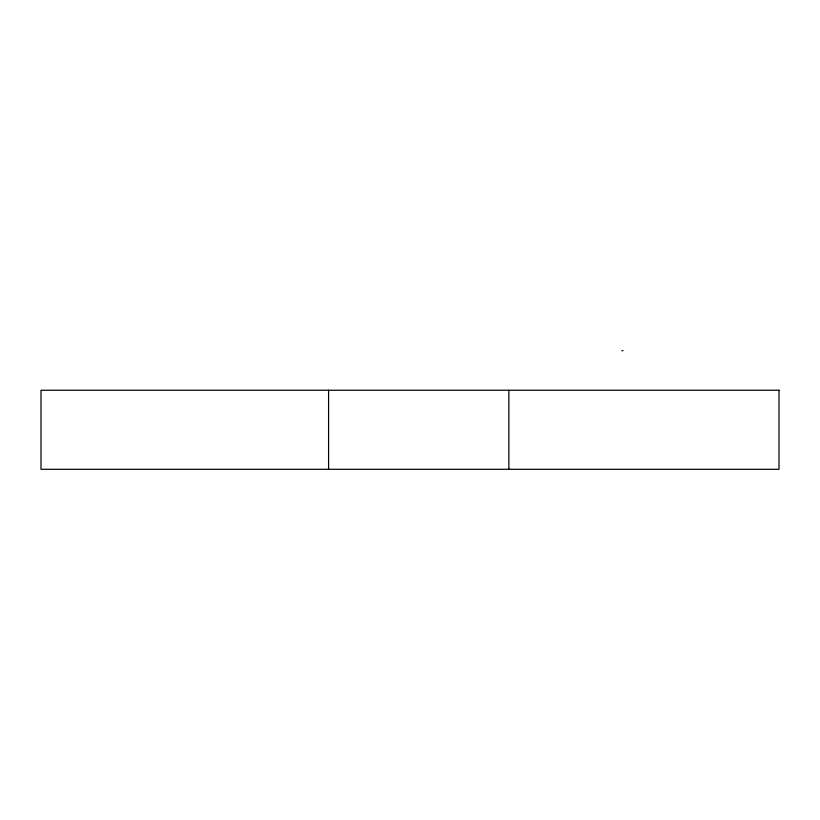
<?xml version="1.0" encoding="UTF-8"?>
<svg xmlns="http://www.w3.org/2000/svg" width="820" height="820" viewBox="0 0 820 820"><rect width="100%" height="100%" fill="white"/><g stroke="black" fill="none" stroke-linecap="round" stroke-linejoin="round"><path stroke-width="1.23" d="M621.878 350.714L623.036 350.714M508.861 390.238L508.861 469.286M328.584 390.238L328.584 469.286M779 390.238L41 390.238L41 469.286L779 469.286L779 390.238"/></g></svg>
